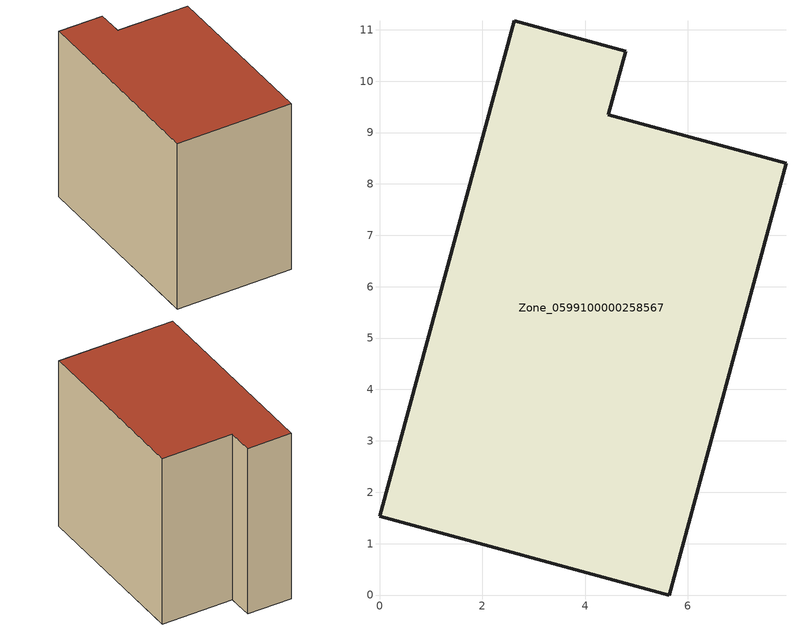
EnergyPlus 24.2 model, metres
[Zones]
Zone_0599100000258567
 floor ground (C_G): 0,1.53 2.62,11.17 4.79,10.58 4.45,9.35 7.91,8.4 5.64,0 z0
 wall outside (C_F): 2.62,11.17 0,1.53 5.64,0 7.91,8.4 4.45,9.35 4.79,10.58 2.62,11.17 z0:8.83
 roof outside (C_R): 0,1.53 5.64,0 7.91,8.4 4.45,9.35 4.79,10.58 2.62,11.17 z8.83
[BUILDING]
Pand.0599100000258567: North Axis=0; Terrain=City; Loads Convergence Tolerance Value=0.04; Temperature Convergence Tolerance Value=0.4; Solar Distribution=FullExterior; Maximum Number of Warmup Days=25; Minimum Number of Warmup Days=1
[Site:Location]
Rotterdam.The.Hague.AP_ZH_NLD Design_Conditions: Latitude=51.96; Longitude=4.45; Time Zone=1; Elevation=-4.5
[SITE:GROUNDTEMPERATURE:BUILDINGSURFACE]
18, 18, 18, 18, 18, 18, 18, 18, 18, 18, 18, 18
[MATERIAL] Thermal Absorptance=0.9; Solar Absorptance=0.7; Visible Absorptance=0.7
Name | Roughness | Thickness | Conductivity | Density | Specific Heat
G.TI.1946-1964 | MediumSmooth | 0.15 | 1 | 540 | 1210
F.TI.1946-1964 | Rough | 0.3 | 0.857143 | 1920 | 840
R.TI.1946-1964 | MediumRough | 0.2 | 0.277778 | 1500 | 1000
[CONSTRUCTION]
C_G: G.TI.1946-1964
C_F: F.TI.1946-1964
C_R: R.TI.1946-1964
[ZONE]
Zone_0599100000258567: Type=1; Multiplier=1; Ceiling Height=Autocalculate; Volume=Autocalculate; Floor Area=autocalculate; Part of Total Floor Area=Yes
[ZONEINFILTRATION:DESIGNFLOWRATE]
Infil_Zone_0599100000258567: Zone or ZoneList or Space or SpaceList=Zone_0599100000258567; Schedule=AlwaysOn; Design Flow Rate Calculation Method=Flow/Area; Flow Rate per Floor Area=0.003; Constant Term Coefficient=1; Temperature Term Coefficient=0; Velocity Term Coefficient=0; Velocity Squared Term Coefficient=0
[HVACTEMPLATE:ZONE:IDEALLOADSAIRSYSTEM]
Zone_0599100000258567: Maximum Heating Supply Air Temperature=50; Minimum Cooling Supply Air Temperature=13; Maximum Heating Supply Air Humidity Ratio=0.0156; Minimum Cooling Supply Air Humidity Ratio=0.0077; Heating Limit=NoLimit; Cooling Limit=NoLimit; Dehumidification Control Type=ConstantSensibleHeatRatio; Cooling Sensible Heat Ratio=0.7; Dehumidification Setpoint=60; Humidification Control Type=None; Humidification Setpoint=30; Outdoor Air Method=None; Outdoor Air Flow Rate per Person=0.00944; Outdoor Air Flow Rate per Zone Floor Area=0; Outdoor Air Flow Rate per Zone=0; Demand Controlled Ventilation Type=None; Outdoor Air Economizer Type=NoEconomizer; Heat Recovery Type=None; Sensible Heat Recovery Effectiveness=0.7; Latent Heat Recovery Effectiveness=0.65
[ZONECONTROL:THERMOSTAT]
ThermostatControl_Zone_0599100000258567: Zone or ZoneList=Zone_0599100000258567; Control Type Schedule=DualSetpointControlType; Control 1=Thermostat_Zone_0599100000258567; Temperature Difference Between Cutout And Setpoint=0
[THERMOSTATSETPOINT:DUALSETPOINT]
Thermostat_Zone_0599100000258567: Heating Setpoint Temperature Schedule=HeatingSetpoint_Zone_0599100000258567; Cooling Setpoint Temperature Schedule=CoolingSetpoint_Zone_0599100000258567
[SCHEDULE:COMPACT]
HeatingSetpoint_Zone_0599100000258567: Through: 12/31, For: AllDays, Until: 24:00, 21
CoolingSetpoint_Zone_0599100000258567: Through: 12/31, For: AllDays, Until: 24:00, 24
DualSetpointControlType: Through: 12/31, For: AllDays, Until: 24:00, 4
AlwaysOn: Through: 12/31, For: AllDays, Until: 24:00, 1
